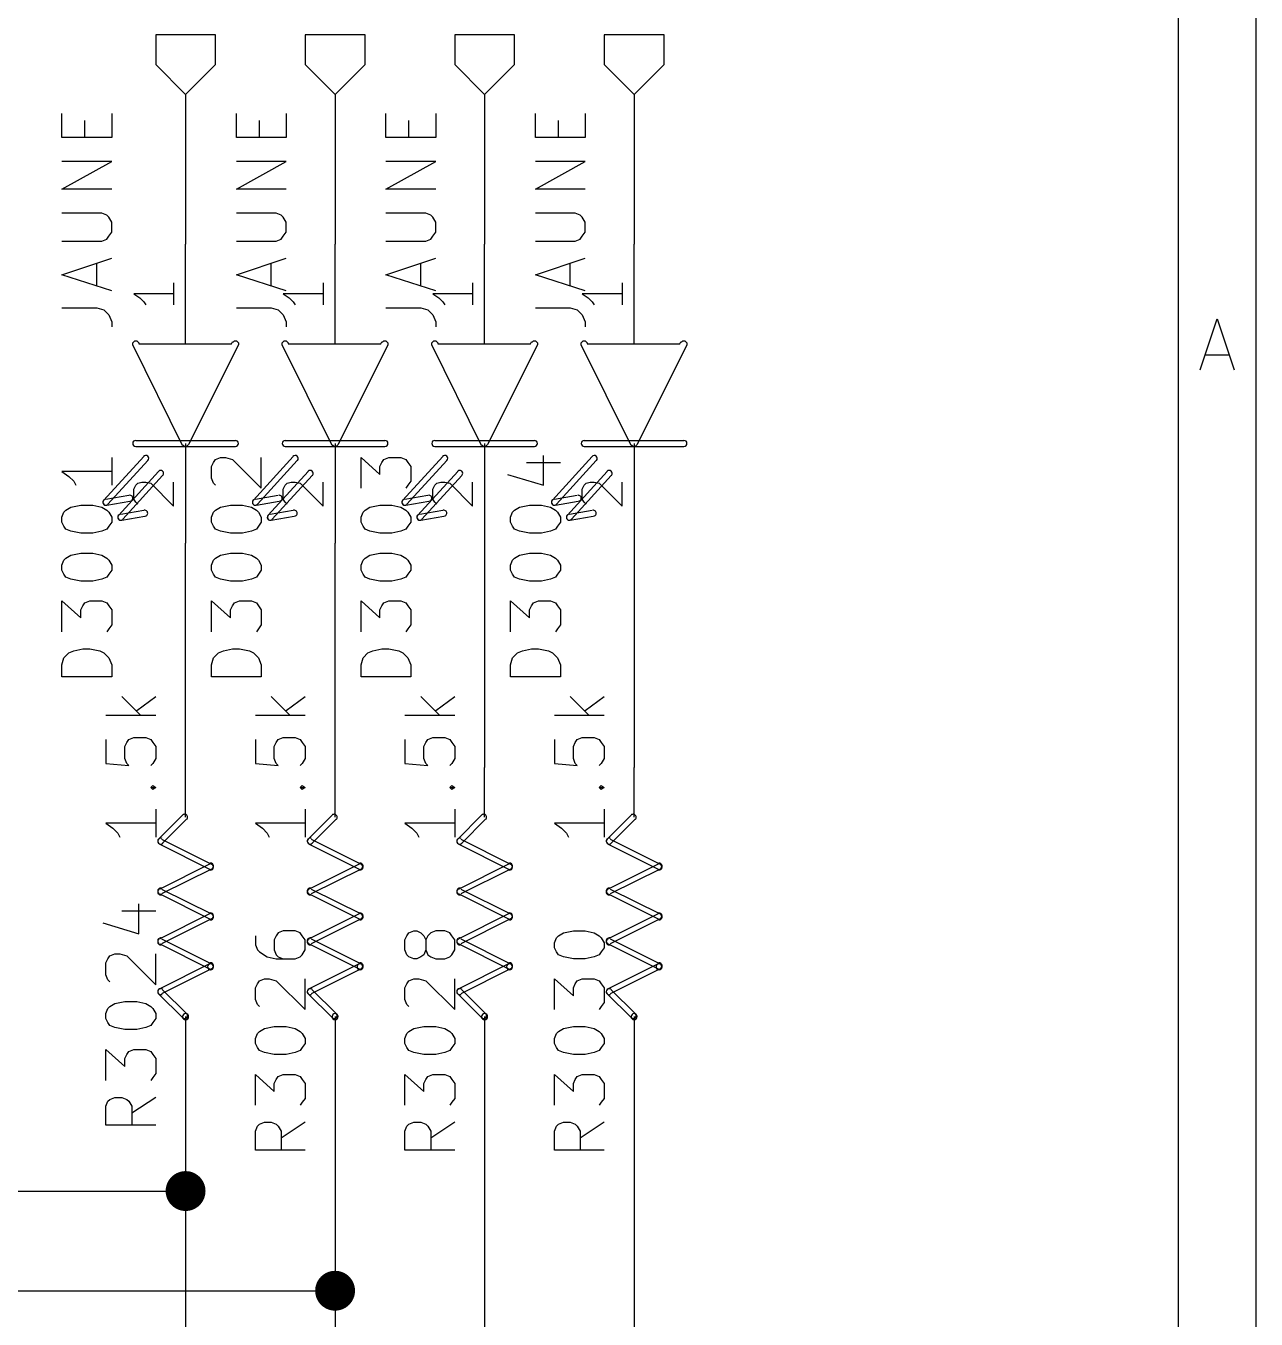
# Model space of a CAD drawing. Extents: x 10 to 287, y -200 to -10.
# Drawn here: x 255.65 to 287, y -59.78 to -26.82 of the extents above; entities that cross this region are included whole.
import ezdxf

# ---------------------------------------------------------------- set-up
doc = ezdxf.new("R2010")
doc.units = 0
doc.header["$MEASUREMENT"] = 0

msp = doc.modelspace()

# ---------------------------------------------------------------- linework, layer by layer
at = {"layer": 'Brown 2'}
for p, q in [((260.477, -27.051), (258.953, -27.051)), ((258.953, -27.051), (258.953, -27.813)), ((260.477, -27.813), (260.477, -27.051)), ((264.287, -27.051), (262.763, -27.051)), ((262.763, -27.051), (262.763, -27.813)), ((264.287, -27.813), (264.287, -27.051)), ((268.097, -27.051), (266.573, -27.051)), ((266.573, -27.051), (266.573, -27.813)), ((268.097, -27.813), (268.097, -27.051)), ((271.907, -27.051), (270.383, -27.051)), ((270.383, -27.051), (270.383, -27.813)), ((271.907, -27.813), (271.907, -27.051)), ((258.953, -27.813), (259.715, -28.575)), ((259.715, -28.575), (260.477, -27.813)), ((262.763, -27.813), (263.525, -28.575)), ((263.525, -28.575), (264.287, -27.813)), ((266.573, -27.813), (267.335, -28.575)), ((267.335, -28.575), (268.097, -27.813)), ((270.383, -27.813), (271.145, -28.575)), ((271.145, -28.575), (271.907, -27.813))]:
    msp.add_line(p, q, dxfattribs=at)
at = {"layer": 'Cyan 2'}
for p, q in [((256.565, -29.6672), (256.565, -29.0576)), ((257.15, -29.6672), (257.15, -29.2354)), ((257.835, -29.0576), (257.835, -29.6672)), ((261.01, -29.6672), (261.01, -29.0576)), ((261.595, -29.6672), (261.595, -29.2354)), ((262.28, -29.0576), (262.28, -29.6672)), ((264.82, -29.6672), (264.82, -29.0576)), ((265.405, -29.6672), (265.405, -29.2354)), ((266.09, -29.0576), (266.09, -29.6672)), ((268.63, -29.6672), (268.63, -29.0576)), ((269.215, -29.6672), (269.215, -29.2354)), ((269.9, -29.0576), (269.9, -29.6672)), ((257.835, -29.6672), (256.565, -29.6672)), ((262.28, -29.6672), (261.01, -29.6672)), ((266.09, -29.6672), (264.82, -29.6672)), ((269.9, -29.6672), (268.63, -29.6672)), ((256.565, -30.988), (257.835, -30.2768)), ((257.835, -30.2768), (256.565, -30.2768)), ((261.01, -30.988), (262.28, -30.2768)), ((262.28, -30.2768), (261.01, -30.2768)), ((264.82, -30.988), (266.09, -30.2768)), ((266.09, -30.2768), (264.82, -30.2768)), ((268.63, -30.988), (269.9, -30.2768)), ((269.9, -30.2768), (268.63, -30.2768)), ((257.835, -30.988), (256.565, -30.988)), ((262.28, -30.988), (261.01, -30.988)), ((266.09, -30.988), (264.82, -30.988)), ((269.9, -30.988), (268.63, -30.988)), ((257.581, -31.5976), (256.565, -31.5976)), ((257.708, -31.6484), (257.581, -31.5976)), ((262.026, -31.5976), (261.01, -31.5976)), ((262.153, -31.6484), (262.026, -31.5976)), ((265.836, -31.5976), (264.82, -31.5976)), ((265.963, -31.6484), (265.836, -31.5976)), ((269.646, -31.5976), (268.63, -31.5976)), ((269.773, -31.6484), (269.646, -31.5976)), ((257.759, -31.6992), (257.708, -31.6484)), ((257.835, -31.8262), (257.759, -31.6992)), ((257.835, -32.0802), (257.835, -31.8262)), ((262.204, -31.6992), (262.153, -31.6484)), ((262.28, -31.8262), (262.204, -31.6992)), ((262.28, -32.0802), (262.28, -31.8262)), ((266.014, -31.6992), (265.963, -31.6484)), ((266.09, -31.8262), (266.014, -31.6992)), ((266.09, -32.0802), (266.09, -31.8262)), ((269.824, -31.6992), (269.773, -31.6484)), ((269.9, -31.8262), (269.824, -31.6992)), ((269.9, -32.0802), (269.9, -31.8262)), ((257.581, -32.3088), (257.708, -32.258)), ((257.708, -32.258), (257.759, -32.1818)), ((257.759, -32.1818), (257.835, -32.0802)), ((262.026, -32.3088), (262.153, -32.258)), ((262.153, -32.258), (262.204, -32.1818)), ((262.204, -32.1818), (262.28, -32.0802)), ((265.836, -32.3088), (265.963, -32.258)), ((265.963, -32.258), (266.014, -32.1818)), ((266.014, -32.1818), (266.09, -32.0802)), ((269.646, -32.3088), (269.773, -32.258)), ((269.773, -32.258), (269.824, -32.1818)), ((269.824, -32.1818), (269.9, -32.0802)), ((256.565, -32.3088), (257.581, -32.3088)), ((261.01, -32.3088), (262.026, -32.3088)), ((264.82, -32.3088), (265.836, -32.3088)), ((268.63, -32.3088), (269.646, -32.3088)), ((256.565, -33.1724), (257.835, -32.7406)), ((257.454, -33.4518), (257.454, -32.8676)), ((261.01, -33.1724), (262.28, -32.7406)), ((261.899, -33.4518), (261.899, -32.8676)), ((264.82, -33.1724), (266.09, -32.7406)), ((265.709, -33.4518), (265.709, -32.8676)), ((268.63, -33.1724), (269.9, -32.7406)), ((269.519, -33.4518), (269.519, -32.8676)), ((257.835, -33.5788), (256.565, -33.1724)), ((262.28, -33.5788), (261.01, -33.1724)), ((266.09, -33.5788), (264.82, -33.1724)), ((269.9, -33.5788), (268.63, -33.1724)), ((256.565, -34.0106), (257.454, -34.0106)), ((257.454, -34.0106), (257.632, -34.0614)), ((257.632, -34.0614), (257.759, -34.1884)), ((257.759, -34.1884), (257.835, -34.3662)), ((261.01, -34.0106), (261.899, -34.0106)), ((261.899, -34.0106), (262.077, -34.0614)), ((262.077, -34.0614), (262.204, -34.1884)), ((262.204, -34.1884), (262.28, -34.3662)), ((264.82, -34.0106), (265.709, -34.0106)), ((265.709, -34.0106), (265.887, -34.0614)), ((265.887, -34.0614), (266.014, -34.1884)), ((266.014, -34.1884), (266.09, -34.3662)), ((268.63, -34.0106), (269.519, -34.0106)), ((269.519, -34.0106), (269.697, -34.0614)), ((269.697, -34.0614), (269.824, -34.1884)), ((269.824, -34.1884), (269.9, -34.3662)), ((257.835, -34.3662), (257.835, -34.4932)), ((262.28, -34.3662), (262.28, -34.4932)), ((266.09, -34.3662), (266.09, -34.4932)), ((269.9, -34.3662), (269.9, -34.4932)), ((257.835, -37.8206), (257.835, -38.5318)), ((260.426, -37.9476), (260.477, -37.8714)), ((260.477, -37.8714), (260.604, -37.8206)), ((260.604, -37.8206), (260.731, -37.8206)), ((260.731, -37.8206), (260.909, -37.8714)), ((260.909, -37.8714), (261.645, -38.608)), ((261.645, -38.608), (261.645, -37.8206)), ((264.185, -38.608), (264.185, -37.8206)), ((264.185, -37.8206), (264.668, -38.2524)), ((264.719, -37.9476), (264.77, -37.8714)), ((264.77, -37.8714), (264.897, -37.8206)), ((264.897, -37.8206), (265.201, -37.8206)), ((265.201, -37.8206), (265.328, -37.8714)), ((265.328, -37.8714), (265.379, -37.9476)), ((268.834, -38.5318), (268.834, -37.7698)), ((257.835, -38.1762), (256.565, -38.1762)), ((256.565, -38.1762), (256.743, -38.3032)), ((260.375, -38.0492), (260.426, -37.9476)), ((260.375, -38.354), (260.375, -38.0492)), ((264.668, -38.0492), (264.719, -37.9476)), ((264.668, -38.2524), (264.668, -38.0492)), ((265.379, -37.9476), (265.455, -38.0492)), ((265.455, -38.0492), (265.455, -38.4302)), ((268.402, -37.9476), (269.265, -37.9476)), ((256.743, -38.3032), (256.87, -38.4302)), ((256.87, -38.4302), (256.921, -38.5318)), ((260.426, -38.481), (260.375, -38.354)), ((260.477, -38.5318), (260.426, -38.481)), ((265.379, -38.5318), (265.328, -38.608)), ((265.455, -38.4302), (265.379, -38.5318)), ((267.919, -38.2524), (268.834, -38.5318)), ((256.616, -39.2176), (256.667, -39.1668)), ((256.667, -39.1668), (256.794, -39.0906)), ((256.794, -39.0906), (257.048, -39.0398)), ((257.048, -39.0398), (257.353, -39.0398)), ((257.353, -39.0398), (257.581, -39.0906)), ((257.581, -39.0906), (257.708, -39.1668)), ((257.708, -39.1668), (257.759, -39.2176)), ((260.426, -39.2176), (260.477, -39.1668)), ((260.477, -39.1668), (260.604, -39.0906)), ((260.604, -39.0906), (260.858, -39.0398)), ((260.858, -39.0398), (261.163, -39.0398)), ((261.163, -39.0398), (261.391, -39.0906)), ((261.391, -39.0906), (261.518, -39.1668)), ((261.518, -39.1668), (261.569, -39.2176)), ((264.236, -39.2176), (264.287, -39.1668)), ((264.287, -39.1668), (264.414, -39.0906)), ((264.414, -39.0906), (264.668, -39.0398)), ((264.668, -39.0398), (264.973, -39.0398)), ((264.973, -39.0398), (265.201, -39.0906)), ((265.201, -39.0906), (265.328, -39.1668)), ((265.328, -39.1668), (265.379, -39.2176)), ((268.046, -39.2176), (268.097, -39.1668)), ((268.097, -39.1668), (268.224, -39.0906)), ((268.224, -39.0906), (268.478, -39.0398)), ((268.478, -39.0398), (268.783, -39.0398)), ((268.783, -39.0398), (269.011, -39.0906)), ((269.011, -39.0906), (269.138, -39.1668)), ((269.138, -39.1668), (269.189, -39.2176)), ((256.565, -39.3446), (256.616, -39.2176)), ((256.565, -39.4716), (256.565, -39.3446)), ((256.616, -39.5732), (256.565, -39.4716)), ((257.759, -39.2176), (257.835, -39.3446)), ((257.835, -39.4716), (257.759, -39.5732)), ((257.835, -39.3446), (257.835, -39.4716)), ((260.375, -39.3446), (260.426, -39.2176)), ((260.375, -39.4716), (260.375, -39.3446)), ((260.426, -39.5732), (260.375, -39.4716)), ((261.569, -39.2176), (261.645, -39.3446)), ((261.645, -39.4716), (261.569, -39.5732)), ((261.645, -39.3446), (261.645, -39.4716)), ((264.185, -39.3446), (264.236, -39.2176)), ((264.185, -39.4716), (264.185, -39.3446)), ((264.236, -39.5732), (264.185, -39.4716)), ((265.379, -39.2176), (265.455, -39.3446)), ((265.455, -39.4716), (265.379, -39.5732)), ((265.455, -39.3446), (265.455, -39.4716)), ((267.995, -39.3446), (268.046, -39.2176)), ((267.995, -39.4716), (267.995, -39.3446)), ((268.046, -39.5732), (267.995, -39.4716)), ((269.189, -39.2176), (269.265, -39.3446)), ((269.265, -39.4716), (269.189, -39.5732)), ((269.265, -39.3446), (269.265, -39.4716)), ((256.667, -39.6494), (256.616, -39.5732)), ((256.794, -39.7002), (256.667, -39.6494)), ((257.048, -39.751), (256.794, -39.7002)), ((257.353, -39.751), (257.048, -39.751)), ((257.581, -39.7002), (257.353, -39.751)), ((257.708, -39.6494), (257.581, -39.7002)), ((257.759, -39.5732), (257.708, -39.6494)), ((260.477, -39.6494), (260.426, -39.5732)), ((260.604, -39.7002), (260.477, -39.6494)), ((260.858, -39.751), (260.604, -39.7002)), ((261.163, -39.751), (260.858, -39.751)), ((261.391, -39.7002), (261.163, -39.751)), ((261.518, -39.6494), (261.391, -39.7002)), ((261.569, -39.5732), (261.518, -39.6494)), ((264.287, -39.6494), (264.236, -39.5732)), ((264.414, -39.7002), (264.287, -39.6494)), ((264.668, -39.751), (264.414, -39.7002)), ((264.973, -39.751), (264.668, -39.751)), ((265.201, -39.7002), (264.973, -39.751)), ((265.328, -39.6494), (265.201, -39.7002)), ((265.379, -39.5732), (265.328, -39.6494)), ((268.097, -39.6494), (268.046, -39.5732)), ((268.224, -39.7002), (268.097, -39.6494)), ((268.478, -39.751), (268.224, -39.7002)), ((268.783, -39.751), (268.478, -39.751)), ((269.011, -39.7002), (268.783, -39.751)), ((269.138, -39.6494), (269.011, -39.7002)), ((269.189, -39.5732), (269.138, -39.6494)), ((256.565, -40.5638), (256.616, -40.4368)), ((256.616, -40.4368), (256.667, -40.386)), ((256.667, -40.386), (256.794, -40.3098)), ((256.794, -40.3098), (257.048, -40.259)), ((257.048, -40.259), (257.353, -40.259)), ((257.353, -40.259), (257.581, -40.3098)), ((257.581, -40.3098), (257.708, -40.386)), ((257.708, -40.386), (257.759, -40.4368)), ((257.759, -40.4368), (257.835, -40.5638)), ((260.375, -40.5638), (260.426, -40.4368)), ((260.426, -40.4368), (260.477, -40.386)), ((260.477, -40.386), (260.604, -40.3098)), ((260.604, -40.3098), (260.858, -40.259)), ((260.858, -40.259), (261.163, -40.259)), ((261.163, -40.259), (261.391, -40.3098)), ((261.391, -40.3098), (261.518, -40.386)), ((261.518, -40.386), (261.569, -40.4368)), ((261.569, -40.4368), (261.645, -40.5638)), ((264.185, -40.5638), (264.236, -40.4368)), ((264.236, -40.4368), (264.287, -40.386)), ((264.287, -40.386), (264.414, -40.3098)), ((264.414, -40.3098), (264.668, -40.259)), ((264.668, -40.259), (264.973, -40.259)), ((264.973, -40.259), (265.201, -40.3098)), ((265.201, -40.3098), (265.328, -40.386)), ((265.328, -40.386), (265.379, -40.4368)), ((265.379, -40.4368), (265.455, -40.5638)), ((267.995, -40.5638), (268.046, -40.4368)), ((268.046, -40.4368), (268.097, -40.386)), ((268.097, -40.386), (268.224, -40.3098)), ((268.224, -40.3098), (268.478, -40.259)), ((268.478, -40.259), (268.783, -40.259)), ((268.783, -40.259), (269.011, -40.3098)), ((269.011, -40.3098), (269.138, -40.386)), ((269.138, -40.386), (269.189, -40.4368)), ((269.189, -40.4368), (269.265, -40.5638)), ((256.565, -40.6908), (256.565, -40.5638)), ((256.616, -40.7924), (256.565, -40.6908)), ((256.667, -40.8686), (256.616, -40.7924)), ((257.759, -40.7924), (257.708, -40.8686)), ((257.835, -40.6908), (257.759, -40.7924)), ((257.835, -40.5638), (257.835, -40.6908)), ((260.375, -40.6908), (260.375, -40.5638)), ((260.426, -40.7924), (260.375, -40.6908)), ((260.477, -40.8686), (260.426, -40.7924)), ((261.569, -40.7924), (261.518, -40.8686)), ((261.645, -40.6908), (261.569, -40.7924)), ((261.645, -40.5638), (261.645, -40.6908)), ((264.185, -40.6908), (264.185, -40.5638)), ((264.236, -40.7924), (264.185, -40.6908)), ((264.287, -40.8686), (264.236, -40.7924)), ((265.379, -40.7924), (265.328, -40.8686)), ((265.455, -40.6908), (265.379, -40.7924)), ((265.455, -40.5638), (265.455, -40.6908)), ((267.995, -40.6908), (267.995, -40.5638)), ((268.046, -40.7924), (267.995, -40.6908)), ((268.097, -40.8686), (268.046, -40.7924)), ((269.189, -40.7924), (269.138, -40.8686)), ((269.265, -40.6908), (269.189, -40.7924)), ((269.265, -40.5638), (269.265, -40.6908)), ((256.794, -40.9194), (256.667, -40.8686)), ((257.048, -40.9702), (256.794, -40.9194)), ((257.353, -40.9702), (257.048, -40.9702)), ((257.581, -40.9194), (257.353, -40.9702)), ((257.708, -40.8686), (257.581, -40.9194)), ((260.604, -40.9194), (260.477, -40.8686)), ((260.858, -40.9702), (260.604, -40.9194)), ((261.163, -40.9702), (260.858, -40.9702)), ((261.391, -40.9194), (261.163, -40.9702)), ((261.518, -40.8686), (261.391, -40.9194)), ((264.414, -40.9194), (264.287, -40.8686)), ((264.668, -40.9702), (264.414, -40.9194)), ((264.973, -40.9702), (264.668, -40.9702)), ((265.201, -40.9194), (264.973, -40.9702)), ((265.328, -40.8686), (265.201, -40.9194)), ((268.224, -40.9194), (268.097, -40.8686)), ((268.478, -40.9702), (268.224, -40.9194)), ((268.783, -40.9702), (268.478, -40.9702)), ((269.011, -40.9194), (268.783, -40.9702)), ((269.138, -40.8686), (269.011, -40.9194)), ((256.565, -42.2656), (256.565, -41.4782)), ((256.565, -41.4782), (257.048, -41.91)), ((257.15, -41.529), (257.277, -41.4782)), ((257.277, -41.4782), (257.581, -41.4782)), ((257.581, -41.4782), (257.708, -41.529)), ((260.375, -42.2656), (260.375, -41.4782)), ((260.375, -41.4782), (260.858, -41.91)), ((260.96, -41.529), (261.087, -41.4782)), ((261.087, -41.4782), (261.391, -41.4782)), ((261.391, -41.4782), (261.518, -41.529)), ((264.185, -42.2656), (264.185, -41.4782)), ((264.185, -41.4782), (264.668, -41.91)), ((264.77, -41.529), (264.897, -41.4782)), ((264.897, -41.4782), (265.201, -41.4782)), ((265.201, -41.4782), (265.328, -41.529)), ((267.995, -42.2656), (267.995, -41.4782)), ((267.995, -41.4782), (268.478, -41.91)), ((268.58, -41.529), (268.707, -41.4782)), ((268.707, -41.4782), (269.011, -41.4782)), ((269.011, -41.4782), (269.138, -41.529)), ((257.048, -41.7068), (257.099, -41.6052)), ((257.048, -41.91), (257.048, -41.7068)), ((257.099, -41.6052), (257.15, -41.529)), ((257.708, -41.529), (257.759, -41.6052)), ((257.759, -41.6052), (257.835, -41.7068)), ((257.835, -41.7068), (257.835, -42.0878)), ((260.858, -41.7068), (260.909, -41.6052)), ((260.858, -41.91), (260.858, -41.7068)), ((260.909, -41.6052), (260.96, -41.529)), ((261.518, -41.529), (261.569, -41.6052)), ((261.569, -41.6052), (261.645, -41.7068)), ((261.645, -41.7068), (261.645, -42.0878)), ((264.668, -41.7068), (264.719, -41.6052)), ((264.668, -41.91), (264.668, -41.7068)), ((264.719, -41.6052), (264.77, -41.529)), ((265.328, -41.529), (265.379, -41.6052)), ((265.379, -41.6052), (265.455, -41.7068)), ((265.455, -41.7068), (265.455, -42.0878)), ((268.478, -41.7068), (268.529, -41.6052)), ((268.478, -41.91), (268.478, -41.7068)), ((268.529, -41.6052), (268.58, -41.529)), ((269.138, -41.529), (269.189, -41.6052)), ((269.189, -41.6052), (269.265, -41.7068)), ((269.265, -41.7068), (269.265, -42.0878)), ((257.835, -42.0878), (257.759, -42.1894)), ((261.645, -42.0878), (261.569, -42.1894)), ((265.455, -42.0878), (265.379, -42.1894)), ((269.265, -42.0878), (269.189, -42.1894)), ((257.759, -42.1894), (257.708, -42.2656)), ((261.569, -42.1894), (261.518, -42.2656)), ((265.379, -42.1894), (265.328, -42.2656)), ((269.189, -42.1894), (269.138, -42.2656)), ((256.616, -42.926), (256.743, -42.799)), ((256.743, -42.799), (256.87, -42.7482)), ((256.87, -42.7482), (257.099, -42.6974)), ((257.099, -42.6974), (257.277, -42.6974)), ((257.277, -42.6974), (257.531, -42.7482)), ((257.531, -42.7482), (257.632, -42.799)), ((257.632, -42.799), (257.759, -42.926)), ((260.426, -42.926), (260.553, -42.799)), ((260.553, -42.799), (260.68, -42.7482)), ((260.68, -42.7482), (260.909, -42.6974)), ((260.909, -42.6974), (261.087, -42.6974)), ((261.087, -42.6974), (261.341, -42.7482)), ((261.341, -42.7482), (261.442, -42.799)), ((261.442, -42.799), (261.569, -42.926)), ((264.236, -42.926), (264.363, -42.799)), ((264.363, -42.799), (264.49, -42.7482)), ((264.49, -42.7482), (264.719, -42.6974)), ((264.719, -42.6974), (264.897, -42.6974)), ((264.897, -42.6974), (265.151, -42.7482)), ((265.151, -42.7482), (265.252, -42.799)), ((265.252, -42.799), (265.379, -42.926)), ((268.046, -42.926), (268.173, -42.799)), ((268.173, -42.799), (268.3, -42.7482)), ((268.3, -42.7482), (268.529, -42.6974)), ((268.529, -42.6974), (268.707, -42.6974)), ((268.707, -42.6974), (268.961, -42.7482)), ((268.961, -42.7482), (269.062, -42.799)), ((269.062, -42.799), (269.189, -42.926)), ((256.565, -43.1038), (256.616, -42.926)), ((256.565, -43.4086), (256.565, -43.1038)), ((257.759, -42.926), (257.835, -43.1038)), ((257.835, -43.1038), (257.835, -43.4086)), ((260.375, -43.1038), (260.426, -42.926)), ((260.375, -43.4086), (260.375, -43.1038)), ((261.569, -42.926), (261.645, -43.1038)), ((261.645, -43.1038), (261.645, -43.4086)), ((264.185, -43.1038), (264.236, -42.926)), ((264.185, -43.4086), (264.185, -43.1038)), ((265.379, -42.926), (265.455, -43.1038)), ((265.455, -43.1038), (265.455, -43.4086)), ((267.995, -43.1038), (268.046, -42.926)), ((267.995, -43.4086), (267.995, -43.1038)), ((269.189, -42.926), (269.265, -43.1038)), ((269.265, -43.1038), (269.265, -43.4086)), ((257.835, -43.4086), (256.565, -43.4086)), ((261.645, -43.4086), (260.375, -43.4086)), ((265.455, -43.4086), (264.185, -43.4086)), ((269.265, -43.4086), (267.995, -43.4086)), ((258.089, -43.9166), (258.572, -44.3992)), ((258.47, -44.2722), (258.953, -43.9166)), ((261.899, -43.9166), (262.382, -44.3992)), ((262.28, -44.2722), (262.763, -43.9166)), ((265.709, -43.9166), (266.192, -44.3992)), ((266.09, -44.2722), (266.573, -43.9166)), ((269.519, -43.9166), (270.002, -44.3992)), ((269.9, -44.2722), (270.383, -43.9166)), ((258.953, -44.3992), (257.683, -44.3992)), ((262.763, -44.3992), (261.493, -44.3992)), ((266.573, -44.3992), (265.303, -44.3992)), ((270.383, -44.3992), (269.113, -44.3992)), ((257.683, -45.0088), (257.683, -45.6184)), ((258.166, -45.1866), (258.216, -45.085)), ((258.216, -45.085), (258.267, -45.0088)), ((258.267, -45.0088), (258.394, -44.958)), ((258.394, -44.958), (258.699, -44.958)), ((258.699, -44.958), (258.826, -45.0088)), ((258.826, -45.0088), (258.877, -45.085)), ((258.877, -45.085), (258.953, -45.1866)), ((261.493, -45.0088), (261.493, -45.6184)), ((261.976, -45.1866), (262.026, -45.085)), ((262.026, -45.085), (262.077, -45.0088)), ((262.077, -45.0088), (262.204, -44.958)), ((262.204, -44.958), (262.509, -44.958)), ((262.509, -44.958), (262.636, -45.0088)), ((262.636, -45.0088), (262.687, -45.085)), ((262.687, -45.085), (262.763, -45.1866)), ((265.303, -45.0088), (265.303, -45.6184)), ((265.786, -45.1866), (265.836, -45.085)), ((265.836, -45.085), (265.887, -45.0088)), ((265.887, -45.0088), (266.014, -44.958)), ((266.014, -44.958), (266.319, -44.958)), ((266.319, -44.958), (266.446, -45.0088)), ((266.446, -45.0088), (266.497, -45.085)), ((266.497, -45.085), (266.573, -45.1866)), ((269.113, -45.0088), (269.113, -45.6184)), ((269.596, -45.1866), (269.646, -45.085)), ((269.646, -45.085), (269.697, -45.0088)), ((269.697, -45.0088), (269.824, -44.958)), ((269.824, -44.958), (270.129, -44.958)), ((270.129, -44.958), (270.256, -45.0088)), ((270.256, -45.0088), (270.307, -45.085)), ((270.307, -45.085), (270.383, -45.1866)), ((258.166, -45.4914), (258.166, -45.1866)), ((258.953, -45.1866), (258.953, -45.4914)), ((261.976, -45.4914), (261.976, -45.1866)), ((262.763, -45.1866), (262.763, -45.4914)), ((265.786, -45.4914), (265.786, -45.1866)), ((266.573, -45.1866), (266.573, -45.4914)), ((269.596, -45.4914), (269.596, -45.1866)), ((270.383, -45.1866), (270.383, -45.4914)), ((257.683, -45.6184), (258.267, -45.6692)), ((258.216, -45.6184), (258.166, -45.4914)), ((258.267, -45.6692), (258.216, -45.6184)), ((258.877, -45.6184), (258.826, -45.6692)), ((258.953, -45.4914), (258.877, -45.6184)), ((261.493, -45.6184), (262.077, -45.6692)), ((262.026, -45.6184), (261.976, -45.4914)), ((262.077, -45.6692), (262.026, -45.6184)), ((262.687, -45.6184), (262.636, -45.6692)), ((262.763, -45.4914), (262.687, -45.6184)), ((265.303, -45.6184), (265.887, -45.6692)), ((265.836, -45.6184), (265.786, -45.4914)), ((265.887, -45.6692), (265.836, -45.6184)), ((266.497, -45.6184), (266.446, -45.6692)), ((266.573, -45.4914), (266.497, -45.6184)), ((269.113, -45.6184), (269.697, -45.6692)), ((269.646, -45.6184), (269.596, -45.4914)), ((269.697, -45.6692), (269.646, -45.6184)), ((270.307, -45.6184), (270.256, -45.6692)), ((270.383, -45.4914), (270.307, -45.6184)), ((258.826, -46.228), (258.877, -46.1772)), ((258.877, -46.2788), (258.826, -46.228)), ((258.826, -46.228), (258.953, -46.228)), ((258.877, -46.1772), (258.953, -46.228)), ((258.953, -46.228), (258.877, -46.2788)), ((262.636, -46.228), (262.687, -46.1772)), ((262.687, -46.2788), (262.636, -46.228)), ((262.636, -46.228), (262.763, -46.228)), ((262.687, -46.1772), (262.763, -46.228)), ((262.763, -46.228), (262.687, -46.2788)), ((266.446, -46.228), (266.497, -46.1772)), ((266.497, -46.2788), (266.446, -46.228)), ((266.446, -46.228), (266.573, -46.228)), ((266.497, -46.1772), (266.573, -46.228)), ((266.573, -46.228), (266.497, -46.2788)), ((270.256, -46.228), (270.307, -46.1772)), ((270.307, -46.2788), (270.256, -46.228)), ((270.256, -46.228), (270.383, -46.228)), ((270.307, -46.1772), (270.383, -46.228)), ((270.383, -46.228), (270.307, -46.2788)), ((258.953, -46.7868), (258.953, -47.498)), ((262.763, -46.7868), (262.763, -47.498)), ((266.573, -46.7868), (266.573, -47.498)), ((270.383, -46.7868), (270.383, -47.498)), ((258.953, -47.1424), (257.683, -47.1424)), ((257.683, -47.1424), (257.861, -47.2694)), ((257.861, -47.2694), (257.988, -47.3964)), ((257.988, -47.3964), (258.039, -47.498)), ((262.763, -47.1424), (261.493, -47.1424)), ((261.493, -47.1424), (261.671, -47.2694)), ((261.671, -47.2694), (261.798, -47.3964)), ((261.798, -47.3964), (261.849, -47.498)), ((266.573, -47.1424), (265.303, -47.1424)), ((265.303, -47.1424), (265.481, -47.2694)), ((265.481, -47.2694), (265.608, -47.3964)), ((265.608, -47.3964), (265.659, -47.498)), ((270.383, -47.1424), (269.113, -47.1424)), ((269.113, -47.1424), (269.291, -47.2694)), ((269.291, -47.2694), (269.418, -47.3964)), ((269.418, -47.3964), (269.469, -47.498)), ((258.089, -49.3776), (258.953, -49.3776)), ((258.521, -49.9618), (258.521, -49.1998)), ((257.607, -49.6824), (258.521, -49.9618)), ((261.493, -50.0126), (261.493, -50.2412)), ((262.026, -50.0126), (261.976, -50.1142)), ((262.077, -49.9364), (262.026, -50.0126)), ((262.204, -49.8856), (262.077, -49.9364)), ((262.509, -49.8856), (262.204, -49.8856)), ((262.636, -49.9364), (262.509, -49.8856)), ((262.687, -50.0126), (262.636, -49.9364)), ((262.763, -50.1142), (262.687, -50.0126)), ((265.303, -50.1142), (265.354, -50.0126)), ((265.354, -50.0126), (265.405, -49.9364)), ((265.405, -49.9364), (265.532, -49.8856)), ((265.532, -49.8856), (265.608, -49.8856)), ((265.608, -49.8856), (265.709, -49.9364)), ((265.709, -49.9364), (265.786, -50.0126)), ((265.786, -50.0126), (265.836, -50.1142)), ((265.887, -50.0126), (265.836, -50.1142)), ((265.963, -49.9364), (265.887, -50.0126)), ((266.09, -49.8856), (265.963, -49.9364)), ((266.319, -49.8856), (266.09, -49.8856)), ((266.446, -49.9364), (266.319, -49.8856)), ((266.497, -50.0126), (266.446, -49.9364)), ((266.573, -50.1142), (266.497, -50.0126)), ((269.113, -50.1904), (269.164, -50.0634)), ((269.164, -50.0634), (269.215, -50.0126)), ((269.215, -50.0126), (269.342, -49.9364)), ((269.342, -49.9364), (269.596, -49.8856)), ((269.596, -49.8856), (269.9, -49.8856)), ((269.9, -49.8856), (270.129, -49.9364)), ((270.129, -49.9364), (270.256, -50.0126)), ((270.256, -50.0126), (270.307, -50.0634)), ((270.307, -50.0634), (270.383, -50.1904)), ((261.493, -50.2412), (261.544, -50.3682)), ((261.544, -50.3682), (261.595, -50.419)), ((261.595, -50.419), (261.798, -50.546)), ((261.976, -50.1142), (261.976, -50.3682)), ((261.976, -50.3682), (262.026, -50.4952)), ((262.687, -50.4952), (262.763, -50.3682)), ((262.763, -50.3682), (262.763, -50.1142)), ((265.303, -50.3682), (265.303, -50.1142)), ((265.354, -50.4952), (265.303, -50.3682)), ((265.836, -50.3682), (265.786, -50.4952)), ((265.836, -50.1142), (265.836, -50.3682)), ((265.836, -50.3682), (265.887, -50.4952)), ((266.497, -50.4952), (266.573, -50.3682)), ((266.573, -50.3682), (266.573, -50.1142)), ((269.113, -50.3174), (269.113, -50.1904)), ((269.164, -50.419), (269.113, -50.3174)), ((269.215, -50.4952), (269.164, -50.419)), ((270.307, -50.419), (270.256, -50.4952)), ((270.383, -50.3174), (270.307, -50.419)), ((270.383, -50.1904), (270.383, -50.3174)), ((257.683, -50.6984), (257.734, -50.5968)), ((257.683, -51.0032), (257.683, -50.6984)), ((257.734, -50.5968), (257.785, -50.5206)), ((257.785, -50.5206), (257.912, -50.4698)), ((257.912, -50.4698), (258.039, -50.4698)), ((258.039, -50.4698), (258.216, -50.5206)), ((258.216, -50.5206), (258.953, -51.2572)), ((258.953, -51.2572), (258.953, -50.4698)), ((261.798, -50.546), (262.026, -50.5968)), ((262.026, -50.4952), (262.077, -50.546)), ((262.026, -50.5968), (262.509, -50.5968)), ((262.077, -50.546), (262.204, -50.5968)), ((262.509, -50.5968), (262.636, -50.546)), ((262.636, -50.546), (262.687, -50.4952)), ((265.405, -50.546), (265.354, -50.4952)), ((265.532, -50.5968), (265.405, -50.546)), ((265.608, -50.5968), (265.532, -50.5968)), ((265.709, -50.546), (265.608, -50.5968)), ((265.786, -50.4952), (265.709, -50.546)), ((265.887, -50.4952), (265.963, -50.546)), ((265.963, -50.546), (266.09, -50.5968)), ((266.09, -50.5968), (266.319, -50.5968)), ((266.319, -50.5968), (266.446, -50.546)), ((266.446, -50.546), (266.497, -50.4952)), ((269.342, -50.546), (269.215, -50.4952)), ((269.596, -50.5968), (269.342, -50.546)), ((269.9, -50.5968), (269.596, -50.5968)), ((270.129, -50.546), (269.9, -50.5968)), ((270.256, -50.4952), (270.129, -50.546)), ((257.734, -51.1302), (257.683, -51.0032)), ((257.785, -51.181), (257.734, -51.1302)), ((261.493, -51.3334), (261.544, -51.2318)), ((261.493, -51.6382), (261.493, -51.3334)), ((261.544, -51.2318), (261.595, -51.1556)), ((261.595, -51.1556), (261.722, -51.1048)), ((261.722, -51.1048), (261.849, -51.1048)), ((261.849, -51.1048), (262.026, -51.1556)), ((262.026, -51.1556), (262.763, -51.8922)), ((262.763, -51.8922), (262.763, -51.1048)), ((265.303, -51.3334), (265.354, -51.2318)), ((265.303, -51.6382), (265.303, -51.3334)), ((265.354, -51.2318), (265.405, -51.1556)), ((265.405, -51.1556), (265.532, -51.1048)), ((265.532, -51.1048), (265.659, -51.1048)), ((265.659, -51.1048), (265.836, -51.1556)), ((265.836, -51.1556), (266.573, -51.8922)), ((266.573, -51.8922), (266.573, -51.1048)), ((269.113, -51.8922), (269.113, -51.1048)), ((269.113, -51.1048), (269.596, -51.5366)), ((269.596, -51.3334), (269.646, -51.2318)), ((269.596, -51.5366), (269.596, -51.3334)), ((269.646, -51.2318), (269.697, -51.1556)), ((269.697, -51.1556), (269.824, -51.1048)), ((269.824, -51.1048), (270.129, -51.1048)), ((270.129, -51.1048), (270.256, -51.1556)), ((270.256, -51.1556), (270.307, -51.2318)), ((270.307, -51.2318), (270.383, -51.3334)), ((270.383, -51.3334), (270.383, -51.7144)), ((257.912, -51.7398), (258.166, -51.689)), ((258.166, -51.689), (258.47, -51.689)), ((258.47, -51.689), (258.699, -51.7398)), ((261.544, -51.7652), (261.493, -51.6382)), ((265.354, -51.7652), (265.303, -51.6382)), ((270.383, -51.7144), (270.307, -51.816)), ((257.683, -51.9938), (257.734, -51.8668)), ((257.683, -52.1208), (257.683, -51.9938)), ((257.734, -51.8668), (257.785, -51.816)), ((257.785, -51.816), (257.912, -51.7398)), ((258.699, -51.7398), (258.826, -51.816)), ((258.826, -51.816), (258.877, -51.8668)), ((258.877, -51.8668), (258.953, -51.9938)), ((258.953, -51.9938), (258.953, -52.1208)), ((261.595, -51.816), (261.544, -51.7652)), ((265.405, -51.816), (265.354, -51.7652)), ((270.307, -51.816), (270.256, -51.8922)), ((257.734, -52.2224), (257.683, -52.1208)), ((257.785, -52.2986), (257.734, -52.2224)), ((257.912, -52.3494), (257.785, -52.2986)), ((258.166, -52.4002), (257.912, -52.3494)), ((258.699, -52.3494), (258.47, -52.4002)), ((258.826, -52.2986), (258.699, -52.3494)), ((258.877, -52.2224), (258.826, -52.2986)), ((258.953, -52.1208), (258.877, -52.2224)), ((261.595, -52.451), (261.722, -52.3748)), ((261.722, -52.3748), (261.976, -52.324)), ((261.976, -52.324), (262.28, -52.324)), ((262.28, -52.324), (262.509, -52.3748)), ((262.509, -52.3748), (262.636, -52.451)), ((265.405, -52.451), (265.532, -52.3748)), ((265.532, -52.3748), (265.786, -52.324)), ((265.786, -52.324), (266.09, -52.324)), ((266.09, -52.324), (266.319, -52.3748)), ((266.319, -52.3748), (266.446, -52.451)), ((269.215, -52.451), (269.342, -52.3748)), ((269.342, -52.3748), (269.596, -52.324)), ((269.596, -52.324), (269.9, -52.324)), ((269.9, -52.324), (270.129, -52.3748)), ((270.129, -52.3748), (270.256, -52.451)), ((258.47, -52.4002), (258.166, -52.4002)), ((261.493, -52.6288), (261.544, -52.5018)), ((261.493, -52.7558), (261.493, -52.6288)), ((261.544, -52.5018), (261.595, -52.451)), ((262.636, -52.451), (262.687, -52.5018)), ((262.687, -52.5018), (262.763, -52.6288)), ((262.763, -52.6288), (262.763, -52.7558)), ((265.303, -52.6288), (265.354, -52.5018)), ((265.303, -52.7558), (265.303, -52.6288)), ((265.354, -52.5018), (265.405, -52.451)), ((266.446, -52.451), (266.497, -52.5018)), ((266.497, -52.5018), (266.573, -52.6288)), ((266.573, -52.6288), (266.573, -52.7558)), ((269.113, -52.6288), (269.164, -52.5018)), ((269.113, -52.7558), (269.113, -52.6288)), ((269.164, -52.5018), (269.215, -52.451)), ((270.256, -52.451), (270.307, -52.5018)), ((270.307, -52.5018), (270.383, -52.6288)), ((270.383, -52.6288), (270.383, -52.7558)), ((257.683, -53.6956), (257.683, -52.9082)), ((257.683, -52.9082), (258.166, -53.34)), ((258.166, -53.1368), (258.216, -53.0352)), ((258.216, -53.0352), (258.267, -52.959)), ((258.267, -52.959), (258.394, -52.9082)), ((258.394, -52.9082), (258.699, -52.9082)), ((258.699, -52.9082), (258.826, -52.959)), ((258.826, -52.959), (258.877, -53.0352)), ((258.877, -53.0352), (258.953, -53.1368)), ((261.544, -52.8574), (261.493, -52.7558)), ((261.595, -52.9336), (261.544, -52.8574)), ((261.722, -52.9844), (261.595, -52.9336)), ((261.976, -53.0352), (261.722, -52.9844)), ((262.28, -53.0352), (261.976, -53.0352)), ((262.509, -52.9844), (262.28, -53.0352)), ((262.636, -52.9336), (262.509, -52.9844)), ((262.687, -52.8574), (262.636, -52.9336)), ((262.763, -52.7558), (262.687, -52.8574)), ((265.354, -52.8574), (265.303, -52.7558)), ((265.405, -52.9336), (265.354, -52.8574)), ((265.532, -52.9844), (265.405, -52.9336)), ((265.786, -53.0352), (265.532, -52.9844)), ((266.09, -53.0352), (265.786, -53.0352)), ((266.319, -52.9844), (266.09, -53.0352)), ((266.446, -52.9336), (266.319, -52.9844)), ((266.497, -52.8574), (266.446, -52.9336)), ((266.573, -52.7558), (266.497, -52.8574)), ((269.164, -52.8574), (269.113, -52.7558)), ((269.215, -52.9336), (269.164, -52.8574)), ((269.342, -52.9844), (269.215, -52.9336)), ((269.596, -53.0352), (269.342, -52.9844)), ((269.9, -53.0352), (269.596, -53.0352)), ((270.129, -52.9844), (269.9, -53.0352)), ((270.256, -52.9336), (270.129, -52.9844)), ((270.307, -52.8574), (270.256, -52.9336)), ((270.383, -52.7558), (270.307, -52.8574)), ((258.166, -53.34), (258.166, -53.1368)), ((258.953, -53.1368), (258.953, -53.5178)), ((258.877, -53.6194), (258.826, -53.6956)), ((258.953, -53.5178), (258.877, -53.6194)), ((261.493, -54.3306), (261.493, -53.5432)), ((261.493, -53.5432), (261.976, -53.975)), ((261.976, -53.7718), (262.026, -53.6702)), ((262.026, -53.6702), (262.077, -53.594)), ((262.077, -53.594), (262.204, -53.5432)), ((262.204, -53.5432), (262.509, -53.5432)), ((262.509, -53.5432), (262.636, -53.594)), ((262.636, -53.594), (262.687, -53.6702)), ((262.687, -53.6702), (262.763, -53.7718)), ((265.303, -54.3306), (265.303, -53.5432)), ((265.303, -53.5432), (265.786, -53.975)), ((265.786, -53.7718), (265.836, -53.6702)), ((265.836, -53.6702), (265.887, -53.594)), ((265.887, -53.594), (266.014, -53.5432)), ((266.014, -53.5432), (266.319, -53.5432)), ((266.319, -53.5432), (266.446, -53.594)), ((266.446, -53.594), (266.497, -53.6702)), ((266.497, -53.6702), (266.573, -53.7718)), ((269.113, -54.3306), (269.113, -53.5432)), ((269.113, -53.5432), (269.596, -53.975)), ((269.596, -53.7718), (269.646, -53.6702)), ((269.646, -53.6702), (269.697, -53.594)), ((269.697, -53.594), (269.824, -53.5432)), ((269.824, -53.5432), (270.129, -53.5432)), ((270.129, -53.5432), (270.256, -53.594)), ((270.256, -53.594), (270.307, -53.6702)), ((270.307, -53.6702), (270.383, -53.7718)), ((261.976, -53.975), (261.976, -53.7718)), ((262.763, -53.7718), (262.763, -54.1528)), ((265.786, -53.975), (265.786, -53.7718)), ((266.573, -53.7718), (266.573, -54.1528)), ((269.596, -53.975), (269.596, -53.7718)), ((270.383, -53.7718), (270.383, -54.1528)), ((257.683, -54.356), (257.734, -54.229)), ((257.683, -54.8386), (257.683, -54.356)), ((257.734, -54.229), (257.785, -54.1782)), ((257.785, -54.1782), (257.912, -54.1274)), ((257.912, -54.1274), (258.089, -54.1274)), ((258.089, -54.1274), (258.216, -54.1782)), ((258.216, -54.1782), (258.267, -54.229)), ((258.267, -54.229), (258.343, -54.356)), ((258.953, -54.1274), (258.343, -54.5338)), ((258.343, -54.356), (258.343, -54.8386)), ((262.687, -54.2544), (262.636, -54.3306)), ((262.763, -54.1528), (262.687, -54.2544)), ((266.497, -54.2544), (266.446, -54.3306)), ((266.573, -54.1528), (266.497, -54.2544)), ((270.307, -54.2544), (270.256, -54.3306)), ((270.383, -54.1528), (270.307, -54.2544)), ((258.953, -54.8386), (257.683, -54.8386)), ((261.493, -54.991), (261.544, -54.864)), ((261.493, -55.4736), (261.493, -54.991)), ((261.544, -54.864), (261.595, -54.8132)), ((261.595, -54.8132), (261.722, -54.7624)), ((261.722, -54.7624), (261.899, -54.7624)), ((261.899, -54.7624), (262.026, -54.8132)), ((262.026, -54.8132), (262.077, -54.864)), ((262.077, -54.864), (262.153, -54.991)), ((262.763, -54.7624), (262.153, -55.1688)), ((262.153, -54.991), (262.153, -55.4736)), ((265.303, -54.991), (265.354, -54.864)), ((265.303, -55.4736), (265.303, -54.991)), ((265.354, -54.864), (265.405, -54.8132)), ((265.405, -54.8132), (265.532, -54.7624)), ((265.532, -54.7624), (265.709, -54.7624)), ((265.709, -54.7624), (265.836, -54.8132)), ((265.836, -54.8132), (265.887, -54.864)), ((265.887, -54.864), (265.963, -54.991)), ((266.573, -54.7624), (265.963, -55.1688)), ((265.963, -54.991), (265.963, -55.4736)), ((269.113, -54.991), (269.164, -54.864)), ((269.113, -55.4736), (269.113, -54.991)), ((269.164, -54.864), (269.215, -54.8132)), ((269.215, -54.8132), (269.342, -54.7624)), ((269.342, -54.7624), (269.519, -54.7624)), ((269.519, -54.7624), (269.646, -54.8132)), ((269.646, -54.8132), (269.697, -54.864)), ((269.697, -54.864), (269.773, -54.991)), ((270.383, -54.7624), (269.773, -55.1688)), ((269.773, -54.991), (269.773, -55.4736)), ((262.763, -55.4736), (261.493, -55.4736)), ((266.573, -55.4736), (265.303, -55.4736)), ((270.383, -55.4736), (269.113, -55.4736))]:
    msp.add_line(p, q, dxfattribs=at)
at = {"layer": 'Green 2'}
for p, q in [((259.715, -28.575), (259.715, -32.385)), ((263.525, -28.575), (263.525, -32.385)), ((267.335, -28.575), (267.335, -32.385)), ((271.145, -28.575), (271.145, -32.385)), ((259.715, -45.72), (259.715, -40.005)), ((263.525, -45.72), (263.525, -40.005)), ((267.335, -40.005), (267.335, -45.72)), ((271.145, -40.005), (271.145, -45.72)), ((259.715, -53.34), (259.715, -68.58)), ((263.525, -53.34), (263.525, -68.58)), ((267.335, -53.34), (267.335, -68.58)), ((271.145, -53.34), (271.145, -68.58)), ((168.91, -56.515), (259.715, -56.515)), ((168.91, -59.055), (263.525, -59.055))]:
    msp.add_line(p, q, dxfattribs=at)
at = {"layer": 'Green 2', "const_width": 0.508}
for points in [[(259.461, -56.515, 1), (259.969, -56.515, 1)], [(263.271, -59.055, 1), (263.779, -59.055, 1)]]:
    msp.add_lwpolyline(points, format="xyb", close=True, dxfattribs=at)
at = {"layer": 'Red 2'}
for p, q in [((286.995, -200), (286.995, -10.0076)), ((285.013, -198.018), (285.013, -11.9888)), ((259.715, -34.925), (259.715, -32.385)), ((263.525, -34.925), (263.525, -32.385)), ((267.335, -34.925), (267.335, -32.385)), ((271.145, -34.925), (271.145, -32.385)), ((259.41, -33.3756), (259.41, -33.9344)), ((263.22, -33.3756), (263.22, -33.9344)), ((267.03, -33.3756), (267.03, -33.9344)), ((270.84, -33.3756), (270.84, -33.9344)), ((259.41, -33.655), (258.394, -33.655)), ((258.394, -33.655), (258.547, -33.7566)), ((258.547, -33.7566), (258.648, -33.8582)), ((258.648, -33.8582), (258.699, -33.9344)), ((263.22, -33.655), (262.204, -33.655)), ((262.204, -33.655), (262.357, -33.7566)), ((262.357, -33.7566), (262.458, -33.8582)), ((262.458, -33.8582), (262.509, -33.9344)), ((267.03, -33.655), (266.014, -33.655)), ((266.014, -33.655), (266.167, -33.7566)), ((266.167, -33.7566), (266.268, -33.8582)), ((266.268, -33.8582), (266.319, -33.9344)), ((270.84, -33.655), (269.824, -33.655)), ((269.824, -33.655), (269.977, -33.7566)), ((269.977, -33.7566), (270.078, -33.8582)), ((270.078, -33.8582), (270.129, -33.9344)), ((285.572, -35.5854), (286.004, -34.29)), ((286.004, -34.29), (286.436, -35.5854)), ((258.369, -34.8996), (258.42, -34.8488)), ((258.369, -34.9504), (258.369, -34.8996)), ((258.42, -34.8488), (258.47, -34.8488)), ((258.47, -34.8488), (258.521, -34.8996)), ((258.521, -34.8996), (258.521, -34.925)), ((258.521, -34.925), (260.883, -34.925)), ((260.883, -34.925), (260.909, -34.8742)), ((260.909, -34.8742), (260.934, -34.8742)), ((260.934, -34.8742), (260.96, -34.8488)), ((260.96, -34.8488), (261.01, -34.8488)), ((261.01, -34.8488), (261.061, -34.8996)), ((261.061, -34.8996), (261.061, -34.9504)), ((262.179, -34.8996), (262.23, -34.8488)), ((262.179, -34.9504), (262.179, -34.8996)), ((262.23, -34.8488), (262.28, -34.8488)), ((262.28, -34.8488), (262.331, -34.8996)), ((262.331, -34.8996), (262.331, -34.925)), ((262.331, -34.925), (264.693, -34.925)), ((264.693, -34.925), (264.719, -34.8742)), ((264.719, -34.8742), (264.744, -34.8742)), ((264.744, -34.8742), (264.77, -34.8488)), ((264.77, -34.8488), (264.82, -34.8488)), ((264.82, -34.8488), (264.871, -34.8996)), ((264.871, -34.8996), (264.871, -34.9504)), ((265.989, -34.8996), (266.04, -34.8488)), ((265.989, -34.9504), (265.989, -34.8996)), ((266.04, -34.8488), (266.09, -34.8488)), ((266.09, -34.8488), (266.141, -34.8996)), ((266.141, -34.8996), (266.141, -34.925)), ((266.141, -34.925), (268.503, -34.925)), ((268.503, -34.925), (268.529, -34.8742)), ((268.529, -34.8742), (268.554, -34.8742)), ((268.554, -34.8742), (268.58, -34.8488)), ((268.58, -34.8488), (268.63, -34.8488)), ((268.63, -34.8488), (268.681, -34.8996)), ((268.681, -34.8996), (268.681, -34.9504)), ((269.799, -34.8996), (269.85, -34.8488)), ((269.799, -34.9504), (269.799, -34.8996)), ((269.85, -34.8488), (269.9, -34.8488)), ((269.9, -34.8488), (269.951, -34.8996)), ((269.951, -34.8996), (269.951, -34.925)), ((269.951, -34.925), (272.313, -34.925)), ((272.313, -34.925), (272.339, -34.8742)), ((272.339, -34.8742), (272.364, -34.8742)), ((272.364, -34.8742), (272.39, -34.8488)), ((272.39, -34.8488), (272.44, -34.8488)), ((272.44, -34.8488), (272.491, -34.8996)), ((272.491, -34.8996), (272.491, -34.9504)), ((259.639, -37.5158), (258.369, -34.9504)), ((261.061, -34.9504), (259.791, -37.4904)), ((263.449, -37.5158), (262.179, -34.9504)), ((264.871, -34.9504), (263.601, -37.4904)), ((267.259, -37.5158), (265.989, -34.9504)), ((268.681, -34.9504), (267.411, -37.4904)), ((271.069, -37.5158), (269.799, -34.9504)), ((272.491, -34.9504), (271.221, -37.4904)), ((285.699, -35.2044), (286.309, -35.2044)), ((258.445, -37.3888), (260.985, -37.3888)), ((258.445, -37.5412), (260.985, -37.5412)), ((259.664, -37.5158), (259.639, -37.5158)), ((259.69, -37.5412), (259.664, -37.5158)), ((259.74, -37.5412), (259.69, -37.5412)), ((259.715, -37.465), (259.715, -40.005)), ((259.791, -37.4904), (259.74, -37.5412)), ((262.255, -37.3888), (264.795, -37.3888)), ((262.255, -37.5412), (264.795, -37.5412)), ((263.474, -37.5158), (263.449, -37.5158)), ((263.5, -37.5412), (263.474, -37.5158)), ((263.55, -37.5412), (263.5, -37.5412)), ((263.525, -37.465), (263.525, -40.005)), ((263.601, -37.4904), (263.55, -37.5412)), ((266.065, -37.3888), (268.605, -37.3888)), ((266.065, -37.5412), (268.605, -37.5412)), ((267.284, -37.5158), (267.259, -37.5158)), ((267.31, -37.5412), (267.284, -37.5158)), ((267.36, -37.5412), (267.31, -37.5412)), ((267.335, -37.465), (267.335, -40.005)), ((267.411, -37.4904), (267.36, -37.5412)), ((269.875, -37.3888), (272.415, -37.3888)), ((269.875, -37.5412), (272.415, -37.5412)), ((271.094, -37.5158), (271.069, -37.5158)), ((271.12, -37.5412), (271.094, -37.5158)), ((271.17, -37.5412), (271.12, -37.5412)), ((271.145, -37.465), (271.145, -40.005)), ((271.221, -37.4904), (271.17, -37.5412)), ((258.648, -37.7952), (257.632, -38.9128)), ((258.75, -37.8968), (257.734, -39.0144)), ((262.458, -37.7952), (261.442, -38.9128)), ((262.56, -37.8968), (261.544, -39.0144)), ((266.268, -37.7952), (265.252, -38.9128)), ((266.37, -37.8968), (265.354, -39.0144)), ((270.078, -37.7952), (269.062, -38.9128)), ((270.18, -37.8968), (269.164, -39.0144)), ((259.029, -38.1762), (258.013, -39.2938)), ((262.839, -38.1762), (261.823, -39.2938)), ((266.649, -38.1762), (265.633, -39.2938)), ((270.459, -38.1762), (269.443, -39.2938)), ((259.131, -38.2778), (258.115, -39.3954)), ((258.394, -38.6334), (258.445, -38.5318)), ((258.445, -38.5318), (258.496, -38.481)), ((258.496, -38.481), (258.597, -38.4556)), ((258.597, -38.4556), (258.699, -38.4556)), ((258.699, -38.4556), (258.826, -38.481)), ((258.826, -38.481), (259.41, -39.0652)), ((259.41, -39.0652), (259.41, -38.4556)), ((262.941, -38.2778), (261.925, -39.3954)), ((262.204, -38.6334), (262.255, -38.5318)), ((262.255, -38.5318), (262.306, -38.481)), ((262.306, -38.481), (262.407, -38.4556)), ((262.407, -38.4556), (262.509, -38.4556)), ((262.509, -38.4556), (262.636, -38.481)), ((262.636, -38.481), (263.22, -39.0652)), ((263.22, -39.0652), (263.22, -38.4556)), ((266.751, -38.2778), (265.735, -39.3954)), ((266.014, -38.6334), (266.065, -38.5318)), ((266.065, -38.5318), (266.116, -38.481)), ((266.116, -38.481), (266.217, -38.4556)), ((266.217, -38.4556), (266.319, -38.4556)), ((266.319, -38.4556), (266.446, -38.481)), ((266.446, -38.481), (267.03, -39.0652)), ((267.03, -39.0652), (267.03, -38.4556)), ((270.561, -38.2778), (269.545, -39.3954)), ((269.824, -38.6334), (269.875, -38.5318)), ((269.875, -38.5318), (269.926, -38.481)), ((269.926, -38.481), (270.027, -38.4556)), ((270.027, -38.4556), (270.129, -38.4556)), ((270.129, -38.4556), (270.256, -38.481)), ((270.256, -38.481), (270.84, -39.0652)), ((270.84, -39.0652), (270.84, -38.4556)), ((257.683, -38.8874), (258.267, -38.7858)), ((258.394, -38.8874), (258.394, -38.6334)), ((261.493, -38.8874), (262.077, -38.7858)), ((262.204, -38.8874), (262.204, -38.6334)), ((265.303, -38.8874), (265.887, -38.7858)), ((266.014, -38.8874), (266.014, -38.6334)), ((269.113, -38.8874), (269.697, -38.7858)), ((269.824, -38.8874), (269.824, -38.6334)), ((257.708, -39.0398), (258.293, -38.9382)), ((258.064, -39.2684), (258.648, -39.1668)), ((258.445, -38.9636), (258.394, -38.8874)), ((258.496, -39.0144), (258.445, -38.9636)), ((261.518, -39.0398), (262.103, -38.9382)), ((261.874, -39.2684), (262.458, -39.1668)), ((262.255, -38.9636), (262.204, -38.8874)), ((262.306, -39.0144), (262.255, -38.9636)), ((265.328, -39.0398), (265.913, -38.9382)), ((265.684, -39.2684), (266.268, -39.1668)), ((266.065, -38.9636), (266.014, -38.8874)), ((266.116, -39.0144), (266.065, -38.9636)), ((269.138, -39.0398), (269.723, -38.9382)), ((269.494, -39.2684), (270.078, -39.1668)), ((269.875, -38.9636), (269.824, -38.8874)), ((269.926, -39.0144), (269.875, -38.9636)), ((258.089, -39.4208), (258.674, -39.3192)), ((261.899, -39.4208), (262.484, -39.3192)), ((265.709, -39.4208), (266.294, -39.3192)), ((269.519, -39.4208), (270.104, -39.3192)), ((259.715, -46.99), (259.715, -45.72)), ((263.525, -46.99), (263.525, -45.72)), ((267.335, -46.99), (267.335, -45.72)), ((271.145, -46.99), (271.145, -45.72)), ((259.639, -46.9392), (259.029, -47.5488)), ((259.74, -47.0408), (259.131, -47.6504)), ((263.449, -46.9392), (262.839, -47.5488)), ((263.55, -47.0408), (262.941, -47.6504)), ((267.259, -46.9392), (266.649, -47.5488)), ((267.36, -47.0408), (266.751, -47.6504)), ((271.069, -46.9392), (270.459, -47.5488)), ((271.17, -47.0408), (270.561, -47.6504)), ((259.055, -47.6758), (260.325, -48.3108)), ((259.105, -47.5488), (260.375, -48.1838)), ((262.865, -47.6758), (264.135, -48.3108)), ((262.915, -47.5488), (264.185, -48.1838)), ((266.675, -47.6758), (267.945, -48.3108)), ((266.725, -47.5488), (267.995, -48.1838)), ((270.485, -47.6758), (271.755, -48.3108)), ((270.535, -47.5488), (271.805, -48.1838)), ((260.325, -48.1838), (259.055, -48.8188)), ((260.375, -48.3108), (259.105, -48.9458)), ((264.135, -48.1838), (262.865, -48.8188)), ((264.185, -48.3108), (262.915, -48.9458)), ((267.945, -48.1838), (266.675, -48.8188)), ((267.995, -48.3108), (266.725, -48.9458)), ((271.755, -48.1838), (270.485, -48.8188)), ((271.805, -48.3108), (270.535, -48.9458)), ((259.055, -48.9458), (260.325, -49.5808)), ((259.105, -48.8188), (260.375, -49.4538)), ((262.865, -48.9458), (264.135, -49.5808)), ((262.915, -48.8188), (264.185, -49.4538)), ((266.675, -48.9458), (267.945, -49.5808)), ((266.725, -48.8188), (267.995, -49.4538)), ((270.485, -48.9458), (271.755, -49.5808)), ((270.535, -48.8188), (271.805, -49.4538)), ((260.325, -49.4538), (259.055, -50.0888)), ((260.375, -49.5808), (259.105, -50.2158)), ((264.135, -49.4538), (262.865, -50.0888)), ((264.185, -49.5808), (262.915, -50.2158)), ((267.945, -49.4538), (266.675, -50.0888)), ((267.995, -49.5808), (266.725, -50.2158)), ((271.755, -49.4538), (270.485, -50.0888)), ((271.805, -49.5808), (270.535, -50.2158)), ((259.105, -50.0888), (260.375, -50.7238)), ((262.915, -50.0888), (264.185, -50.7238)), ((266.725, -50.0888), (267.995, -50.7238)), ((270.535, -50.0888), (271.805, -50.7238)), ((259.055, -50.2158), (260.325, -50.8508)), ((262.865, -50.2158), (264.135, -50.8508)), ((266.675, -50.2158), (267.945, -50.8508)), ((270.485, -50.2158), (271.755, -50.8508)), ((260.325, -50.7238), (259.055, -51.3588)), ((264.135, -50.7238), (262.865, -51.3588)), ((267.945, -50.7238), (266.675, -51.3588)), ((271.755, -50.7238), (270.485, -51.3588)), ((260.375, -50.8508), (259.105, -51.4858)), ((264.185, -50.8508), (262.915, -51.4858)), ((267.995, -50.8508), (266.725, -51.4858)), ((271.805, -50.8508), (270.535, -51.4858)), ((259.131, -51.3842), (259.74, -51.9938)), ((262.941, -51.3842), (263.55, -51.9938)), ((266.751, -51.3842), (267.36, -51.9938)), ((270.561, -51.3842), (271.17, -51.9938)), ((259.029, -51.4858), (259.639, -52.0954)), ((262.839, -51.4858), (263.449, -52.0954)), ((266.649, -51.4858), (267.259, -52.0954)), ((270.459, -51.4858), (271.069, -52.0954)), ((259.715, -52.07), (259.715, -53.34)), ((263.525, -52.07), (263.525, -53.34)), ((267.335, -52.07), (267.335, -53.34)), ((271.145, -52.07), (271.145, -53.34))]:
    msp.add_line(p, q, dxfattribs=at)
for centre, start, end in [((258.445, -37.465), 90, 270), ((260.985, -37.465), 270, 450), ((262.255, -37.465), 90, 270), ((264.795, -37.465), 270, 450), ((266.065, -37.465), 90, 270), ((268.605, -37.465), 270, 450), ((269.875, -37.465), 90, 270), ((272.415, -37.465), 270, 450), ((258.699, -37.846), 318.366, 498.366), ((262.509, -37.846), 318.366, 498.366), ((266.319, -37.846), 318.366, 498.366), ((270.129, -37.846), 318.366, 498.366), ((259.08, -38.227), 318.366, 498.366), ((262.89, -38.227), 318.366, 498.366), ((266.7, -38.227), 318.366, 498.366), ((270.51, -38.227), 318.366, 498.366), ((258.293, -38.862), 281.31, 461.31), ((262.103, -38.862), 281.31, 461.31), ((265.913, -38.862), 281.31, 461.31), ((269.723, -38.862), 281.31, 461.31), ((257.683, -38.9636), 101.31, 281.31), ((257.683, -38.9636), 498.366, 678.366), ((258.674, -39.243), 281.31, 461.31), ((261.493, -38.9636), 101.31, 281.31), ((261.493, -38.9636), 498.366, 678.366), ((262.484, -39.243), 281.31, 461.31), ((265.303, -38.9636), 101.31, 281.31), ((265.303, -38.9636), 498.366, 678.366), ((266.294, -39.243), 281.31, 461.31), ((269.113, -38.9636), 101.31, 281.31), ((269.113, -38.9636), 498.366, 678.366), ((270.104, -39.243), 281.31, 461.31), ((258.064, -39.3446), 101.31, 281.31), ((258.064, -39.3446), 498.366, 678.366), ((261.874, -39.3446), 101.31, 281.31), ((261.874, -39.3446), 498.366, 678.366), ((265.684, -39.3446), 101.31, 281.31), ((265.684, -39.3446), 498.366, 678.366), ((269.494, -39.3446), 101.31, 281.31), ((269.494, -39.3446), 498.366, 678.366), ((259.69, -46.99), 315, 495), ((263.5, -46.99), 315, 495), ((267.31, -46.99), 315, 495), ((271.12, -46.99), 315, 495), ((259.08, -47.5996), 63.4349, 243.435), ((259.08, -47.5996), 495, 675), ((262.89, -47.5996), 63.4349, 243.435), ((262.89, -47.5996), 495, 675), ((266.7, -47.5996), 63.4349, 243.435), ((266.7, -47.5996), 495, 675), ((270.51, -47.5996), 63.4349, 243.435), ((270.51, -47.5996), 495, 675), ((260.35, -48.2346), 296.565, 476.565), ((260.35, -48.26), 243.435, 423.435), ((264.16, -48.2346), 296.565, 476.565), ((264.16, -48.26), 243.435, 423.435), ((267.97, -48.2346), 296.565, 476.565), ((267.97, -48.26), 243.435, 423.435), ((271.78, -48.2346), 296.565, 476.565), ((271.78, -48.26), 243.435, 423.435), ((259.08, -48.8696), 63.4349, 243.435), ((259.08, -48.895), 476.565, 656.565), ((262.89, -48.8696), 63.4349, 243.435), ((262.89, -48.895), 476.565, 656.565), ((266.7, -48.8696), 63.4349, 243.435), ((266.7, -48.895), 476.565, 656.565), ((270.51, -48.8696), 63.4349, 243.435), ((270.51, -48.895), 476.565, 656.565), ((260.35, -49.5046), 296.565, 476.565), ((264.16, -49.5046), 296.565, 476.565), ((267.97, -49.5046), 296.565, 476.565), ((271.78, -49.5046), 296.565, 476.565), ((260.35, -49.53), 243.435, 423.435), ((264.16, -49.53), 243.435, 423.435), ((267.97, -49.53), 243.435, 423.435), ((271.78, -49.53), 243.435, 423.435), ((259.08, -50.1396), 63.4349, 243.435), ((262.89, -50.1396), 63.4349, 243.435), ((266.7, -50.1396), 63.4349, 243.435), ((270.51, -50.1396), 63.4349, 243.435), ((259.08, -50.165), 476.565, 656.565), ((262.89, -50.165), 476.565, 656.565), ((266.7, -50.165), 476.565, 656.565), ((270.51, -50.165), 476.565, 656.565), ((260.35, -50.8), 0, 180), ((260.35, -50.7746), 296.565, 476.565), ((260.35, -50.8), 243.435, 423.435), ((264.16, -50.8), 0, 180), ((264.16, -50.7746), 296.565, 476.565), ((264.16, -50.8), 243.435, 423.435), ((267.97, -50.8), 0, 180), ((267.97, -50.7746), 296.565, 476.565), ((267.97, -50.8), 243.435, 423.435), ((271.78, -50.8), 0, 180), ((271.78, -50.7746), 296.565, 476.565), ((271.78, -50.8), 243.435, 423.435), ((260.35, -50.8), 180, 360), ((264.16, -50.8), 180, 360), ((267.97, -50.8), 180, 360), ((271.78, -50.8), 180, 360), ((259.08, -51.435), 45, 225), ((259.08, -51.435), 476.565, 656.565), ((262.89, -51.435), 45, 225), ((262.89, -51.435), 476.565, 656.565), ((266.7, -51.435), 45, 225), ((266.7, -51.435), 476.565, 656.565), ((270.51, -51.435), 45, 225), ((270.51, -51.435), 476.565, 656.565), ((259.69, -52.0446), 225, 405), ((259.715, -52.07), 0, 180), ((263.5, -52.0446), 225, 405), ((263.525, -52.07), 0, 180), ((267.31, -52.0446), 225, 405), ((267.335, -52.07), 0, 180), ((271.12, -52.0446), 225, 405), ((271.145, -52.07), 0, 180), ((259.715, -52.07), 180, 360), ((263.525, -52.07), 180, 360), ((267.335, -52.07), 180, 360), ((271.145, -52.07), 180, 360)]:
    msp.add_arc(centre, 0.0762, start, end, dxfattribs=at)

doc.saveas('drawing.dxf')
